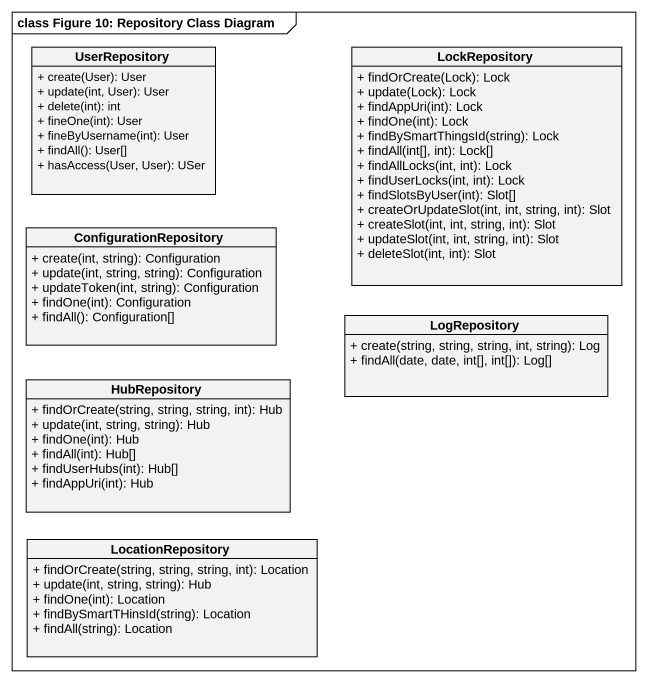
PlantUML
@startuml
mainframe class Figure 10: Repository Class Diagram
hide circle
hide empty members
skinparam classAttributeIconSize 0
class UserRepository {
  + create(User): User
  + update(int, User): User
  + delete(int): int
  + fineOne(int): User
  + fineByUsername(int): User
  + findAll(): User[]
  + hasAccess(User, User): USer
}
class LockRepository {
  + findOrCreate(Lock): Lock
  + update(Lock): Lock
  + findAppUri(int): Lock
  + findOne(int): Lock
  + findBySmartThingsId(string): Lock
  + findAll(int[], int): Lock[]
  + findAllLocks(int, int): Lock
  + findUserLocks(int, int): Lock
  + findSlotsByUser(int): Slot[]
  + createOrUpdateSlot(int, int, string, int): Slot
  + createSlot(int, int, string, int): Slot
  + updateSlot(int, int, string, int): Slot
  + deleteSlot(int, int): Slot
}
class ConfigurationRepository {
  + create(int, string): Configuration
  + update(int, string, string): Configuration
  + updateToken(int, string): Configuration
  + findOne(int): Configuration
  + findAll(): Configuration[]
}
class LogRepository {
  + create(string, string, string, int, string): Log
  + findAll(date, date, int[], int[]): Log[]
}
class HubRepository {
  + findOrCreate(string, string, string, int): Hub
  + update(int, string, string): Hub
  + findOne(int): Hub
  + findAll(int): Hub[]
  + findUserHubs(int): Hub[]
  + findAppUri(int): Hub
}
class LocationRepository {
  + findOrCreate(string, string, string, int): Location
  + update(int, string, string): Hub
  + findOne(int): Location
  + findBySmartTHinsId(string): Location
  + findAll(string): Location
}
@enduml
